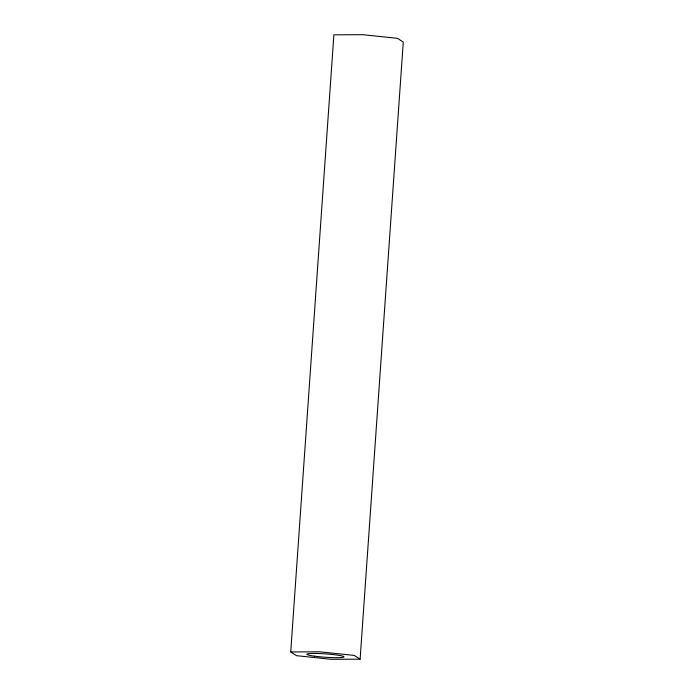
<?xml version="1.0" encoding="UTF-8"?>
<svg xmlns="http://www.w3.org/2000/svg" width="694" height="694" viewBox="0 0 694 694"><rect width="100%" height="100%" fill="white"/><g stroke="black" fill="none" stroke-linecap="round" stroke-linejoin="round"><path stroke-width="1.04" d="M290.725 651.935L333.883 34.821L362.797 34.7L397.497 38.326L403.275 42.065L360.117 659.179L331.203 659.3L296.503 655.674L290.725 651.935L319.648 651.805L354.348 655.431L360.117 659.179M314.477 656.168A18.634 1.692 4 0 0 343.912 657.018A18.634 1.692 4 0 0 317.878 653.488A18.634 1.692 4 0 0 314.477 656.168"/></g></svg>
